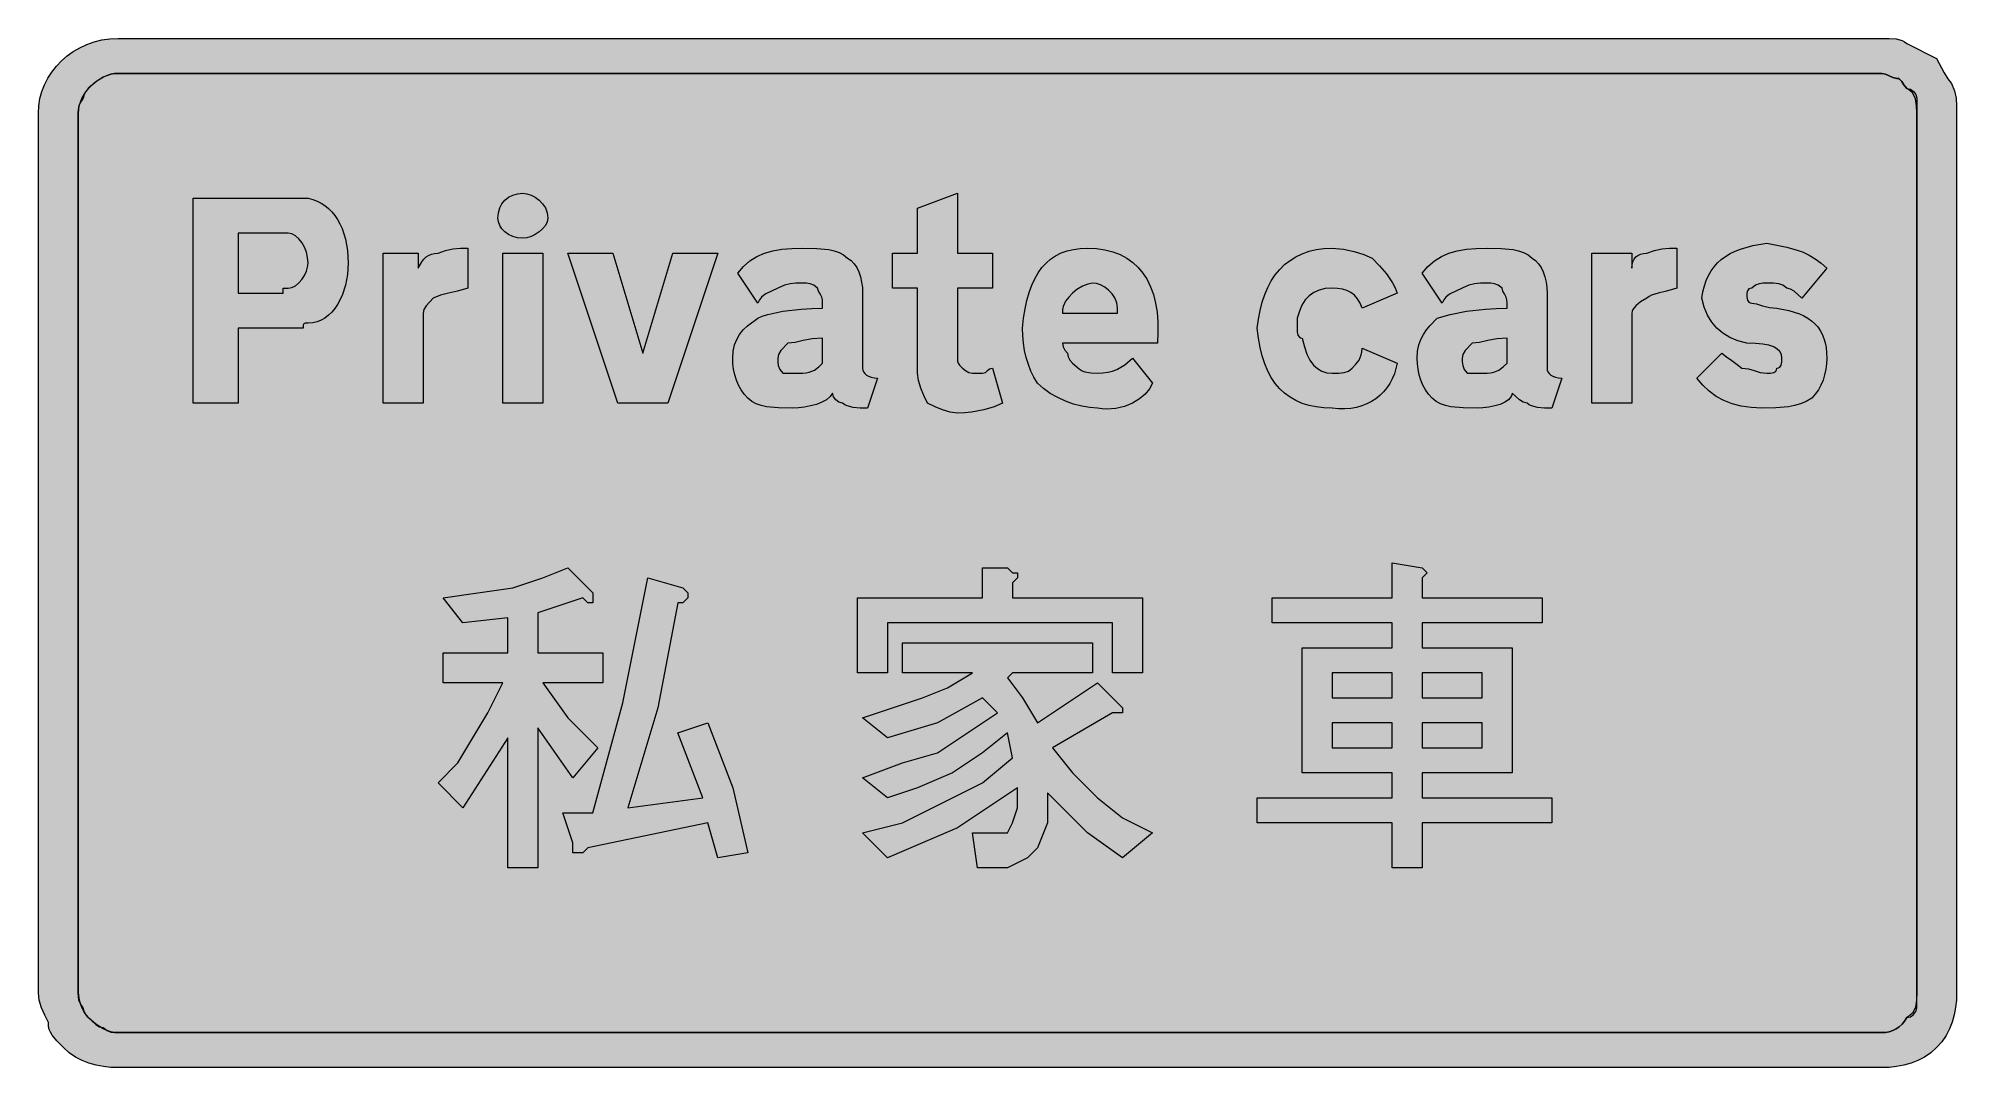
# Model space of a CAD drawing. Header units: metres. Extents: x 53 to 514, y 12 to 259.
import ezdxf

# ---------------------------------------------------------------- set-up
doc = ezdxf.new("R2010")
doc.units = ezdxf.units.M
doc.layers.add('FILL_BLACK_000000', color=7, linetype='Continuous', true_color=0x000000)
doc.layers.add('FILL_WHITE_FFFFFF', color=7, linetype='Continuous', true_color=0xffffff)

msp = doc.modelspace()

# ---------------------------------------------------------------- hatches: boundary and pattern name
at = {"layer": 'FILL_BLACK_000000', "true_color": 0x000000}
h = msp.add_hatch(color=7, dxfattribs=at)
h.dxf.hatch_style = 1
h.paths.add_polyline_path([(498.07, 258.94), (499.74, 258.81), (501.18, 258.45), (501.79, 258.16), (502.29, 257.76), (509.49, 254.16), (511.29, 250.71), (512.19, 249.27), (513.09, 248.16), (513.78, 246.36), (514.14, 244.56), (514.27, 242.76), (514.29, 240.96), (514.29, 29.76), (514.23, 27.96), (514.05, 26.18), (513.72, 24.42), (513.24, 22.71), (512.59, 21.05), (511.76, 19.47), (510.73, 17.96), (509.49, 16.56), (508.09, 15.32), (506.58, 14.29), (505, 13.46), (503.34, 12.81), (501.63, 12.33), (499.87, 12), (498.09, 11.82), (496.29, 11.76), (72.69, 11.76), (70.89, 11.82), (69.11, 12), (67.35, 12.33), (65.64, 12.81), (63.98, 13.46), (62.4, 14.29), (60.89, 15.32), (59.49, 16.56), (57.91, 18.17), (56.79, 19.56), (56.4, 20.24), (56.12, 20.95), (55.95, 21.71), (55.89, 22.56), (55.01, 24.36), (54.24, 26.16), (53.7, 27.96), (53.49, 29.76), (53.49, 240.96), (53.59, 242.74), (53.87, 244.49), (54.34, 246.19), (54.97, 247.82), (55.77, 249.39), (56.72, 250.87), (57.81, 252.27), (59.04, 253.56), (60.4, 254.74), (61.87, 255.8), (63.45, 256.72), (65.13, 257.5), (66.91, 258.12), (68.76, 258.58), (70.69, 258.86), (72.69, 258.96), (496.29, 258.96), (498.07, 258.94)])
h.paths.add_polyline_path([(504.39, 244.41), (504.1, 245.17), (503.68, 245.85), (503.08, 246.46), (502.29, 246.96), (501.58, 247.84), (501.09, 248.61), (500.6, 249.15), (500.29, 249.31), (499.89, 249.36), (498.99, 249.55), (498.09, 249.96), (497.19, 250.37), (496.29, 250.56), (72.69, 250.56), (71.79, 250.5), (70.89, 250.33), (69.99, 250.05), (69.09, 249.66), (67.29, 248.53), (65.49, 246.96), (64.89, 246.21), (64.48, 245.44), (64.29, 244.56), (63.6, 243.66), (63.24, 242.76), (63.11, 241.86), (63.09, 240.96), (63.09, 29.76), (63.3, 27.98), (63.84, 26.31), (64.61, 24.87), (65.49, 23.76), (67.29, 22.11), (68.19, 21.57), (69.09, 21.36), (69.99, 20.67), (70.89, 20.31), (71.79, 20.18), (72.69, 20.16), (496.29, 20.16), (497.19, 20.22), (498.07, 20.38), (498.93, 20.67), (499.74, 21.06), (500.5, 21.57), (501.18, 22.18), (501.79, 22.92), (502.29, 23.76), (503.17, 23.97), (503.94, 24.51), (504.48, 25.28), (504.69, 26.16), (504.69, 29.76), (504.69, 240.96), (504.65, 242.74), (504.39, 244.41)], flags=16)
h = msp.add_hatch(color=7, dxfattribs=at)
h.dxf.hatch_style = 1
h.paths.add_polyline_path([(175.73, 214.86), (175.29, 214), (174.62, 213.19), (173.79, 212.46), (172.84, 211.85), (171.84, 211.37), (170.84, 211.07), (169.89, 210.96), (168.6, 211.07), (167.43, 211.37), (166.41, 211.85), (165.54, 212.46), (164.84, 213.19), (164.32, 214), (164, 214.86), (163.89, 215.76), (164, 217.05), (164.32, 218.22), (164.84, 219.24), (165.54, 220.11), (166.41, 220.81), (167.43, 221.33), (168.6, 221.65), (169.89, 221.76), (170.84, 221.65), (171.84, 221.33), (172.84, 220.81), (173.79, 220.11), (174.62, 219.24), (175.29, 218.22), (175.73, 217.05), (175.89, 215.76), (175.73, 214.86)])
h = msp.add_hatch(color=7, dxfattribs=at)
h.dxf.hatch_style = 1
h.paths.add_polyline_path([(282.69, 207.36), (282.69, 198.96), (274.29, 198.96), (274.29, 182.16), (274.31, 181.45), (274.44, 180.96), (274.8, 180.47), (275.49, 179.76), (276.24, 179.16), (277.01, 178.75), (277.89, 178.56), (280.29, 178.56), (280.69, 178.61), (281, 178.75), (281.49, 179.16), (281.98, 179.57), (282.29, 179.71), (282.69, 179.76), (285.09, 171.36), (283.07, 170.48), (280.59, 169.71), (277.67, 169.17), (276.03, 169.01), (274.29, 168.96), (272.49, 169.17), (270.69, 169.71), (268.89, 170.48), (267.09, 171.36), (266.21, 173.16), (265.44, 174.96), (264.9, 176.76), (264.69, 178.56), (264.69, 198.96), (258.69, 198.96), (258.69, 207.36), (264.69, 207.36), (264.69, 218.16), (274.29, 221.76), (274.29, 207.36), (282.69, 207.36)])
h = msp.add_hatch(color=7, dxfattribs=at)
h.dxf.hatch_style = 1
h.paths.add_polyline_path([(90.69, 171.36), (90.69, 220.56), (115.89, 220.56), (118.29, 220.56), (119.39, 220.28), (120.43, 219.89), (121.4, 219.39), (122.32, 218.8), (123.18, 218.1), (123.96, 217.31), (124.69, 216.43), (125.34, 215.46), (125.92, 214.41), (126.43, 213.27), (127.23, 210.77), (127.72, 207.99), (127.89, 204.96), (127.72, 202.27), (127.23, 199.67), (126.43, 197.24), (125.34, 195.06), (124.69, 194.09), (123.96, 193.22), (123.18, 192.45), (122.32, 191.8), (121.4, 191.27), (120.43, 190.88), (119.39, 190.64), (118.29, 190.56), (117.6, 190.54), (117.24, 190.41), (117.11, 190.05), (117.09, 189.36), (115.89, 189.36), (101.49, 189.36), (101.49, 171.36), (90.69, 171.36)])
h.paths.add_polyline_path([(112.29, 198.96), (113.49, 198.96), (114.39, 199.12), (115.25, 199.56), (116.06, 200.23), (116.79, 201.06), (117.4, 202.01), (117.88, 203.01), (118.18, 204.01), (118.29, 204.96), (118.18, 206.3), (117.88, 207.6), (117.4, 208.82), (116.79, 209.91), (116.06, 210.83), (115.25, 211.54), (114.39, 212), (113.49, 212.16), (112.29, 212.16), (101.49, 212.16), (101.49, 197.76), (112.29, 197.76), (112.29, 198.96)], flags=16)
h = msp.add_hatch(color=7, dxfattribs=at)
h.dxf.hatch_style = 1
h.paths.add_polyline_path([(136.29, 207.36), (144.69, 207.36), (144.69, 203.76), (145.61, 205.33), (146.1, 205.95), (146.64, 206.46), (147.23, 206.85), (147.9, 207.13), (148.64, 207.3), (149.49, 207.36), (151.29, 208.05), (153.09, 208.41), (154.89, 208.54), (156.69, 208.56), (156.69, 198.96), (154.2, 198.25), (152.04, 197.76), (150.11, 197.27), (148.29, 196.56), (146.64, 194.76), (146.1, 193.86), (145.89, 192.96), (145.89, 171.36), (136.29, 171.36), (136.29, 207.36)])
h = msp.add_hatch(color=7, dxfattribs=at)
h.dxf.hatch_style = 1
h.paths.add_polyline_path([(165.09, 171.36), (165.09, 207.36), (174.69, 207.36), (174.69, 171.36), (165.09, 171.36)])
h = msp.add_hatch(color=7, dxfattribs=at)
h.dxf.hatch_style = 1
h.paths.add_polyline_path([(180.69, 207.36), (191.49, 207.36), (198.69, 183.36), (205.89, 207.36), (216.69, 207.36), (204.69, 171.36), (198.69, 171.36), (192.69, 171.36), (180.69, 207.36)])
h = msp.add_hatch(color=7, dxfattribs=at)
h.dxf.hatch_style = 1
h.paths.add_polyline_path([(250.91, 170.18), (249.24, 170.31), (247.8, 170.67), (247.19, 170.96), (246.69, 171.36), (245.81, 171.57), (245.04, 172.11), (244.5, 172.88), (244.29, 173.76), (243.68, 172.92), (242.79, 172.18), (241.67, 171.57), (240.39, 171.06), (238.99, 170.67), (237.54, 170.38), (236.09, 170.22), (234.69, 170.16), (231.31, 170.2), (228.39, 170.46), (227.1, 170.75), (225.91, 171.17), (224.85, 171.77), (223.89, 172.56), (223.05, 173.51), (222.31, 174.57), (221.7, 175.7), (221.19, 176.91), (220.8, 178.17), (220.51, 179.48), (220.35, 180.81), (220.29, 182.16), (220.4, 183.85), (220.72, 185.35), (221.24, 186.67), (221.94, 187.86), (222.81, 188.93), (223.83, 189.92), (226.29, 191.76), (227.35, 192.21), (228.73, 192.64), (232.29, 193.41), (236.75, 193.95), (239.25, 194.11), (241.89, 194.16), (241.89, 195.36), (241.84, 196.15), (241.7, 196.77), (241.29, 197.61), (240.88, 198.23), (240.69, 198.96), (239.79, 199.65), (238.89, 200.01), (237.99, 200.14), (237.09, 200.16), (235.48, 200.14), (234.09, 200.01), (232.7, 199.65), (231.09, 198.96), (228.24, 197.61), (227.7, 197.24), (227.21, 196.77), (226.74, 196.15), (226.29, 195.36), (221.49, 202.56), (222.9, 204.2), (224.43, 205.52), (226.11, 206.57), (227.94, 207.36), (229.94, 207.93), (232.12, 208.3), (234.5, 208.5), (237.09, 208.56), (240.47, 208.52), (243.39, 208.26), (244.68, 207.97), (245.87, 207.55), (246.93, 206.95), (247.89, 206.16), (248.73, 205.6), (249.47, 204.85), (250.08, 203.92), (250.59, 202.86), (250.98, 201.68), (251.26, 200.42), (251.43, 199.11), (251.49, 197.76), (251.49, 179.76), (251.55, 179.31), (251.71, 178.88), (252, 178.47), (252.39, 178.11), (252.9, 177.8), (253.52, 177.57), (254.25, 177.41), (255.09, 177.36), (252.69, 170.16), (250.91, 170.18)])
h.paths.add_polyline_path([(231.24, 180.36), (231.6, 179.46), (232.29, 178.56), (237.09, 178.56), (237.94, 178.61), (238.68, 178.77), (239.94, 179.31), (240.97, 180.08), (241.89, 180.96), (241.89, 186.96), (239.4, 186.77), (237.24, 186.36), (235.31, 185.95), (233.49, 185.76), (231.84, 183.96), (231.3, 183.06), (231.09, 182.16), (231.11, 181.26), (231.24, 180.36)], flags=16)
h = msp.add_hatch(color=7, dxfattribs=at)
h.dxf.hatch_style = 1
h.paths.add_polyline_path([(299.68, 184.88), (300.09, 184.11), (300.69, 183.36), (300.88, 182.48), (301.29, 181.71), (301.89, 180.96), (303.5, 179.57), (304.21, 179.15), (304.89, 178.86), (306.28, 178.6), (307.89, 178.56), (309.19, 178.62), (310.38, 178.78), (311.5, 179.07), (312.54, 179.46), (313.53, 179.97), (314.47, 180.58), (316.29, 182.16), (321.09, 176.16), (320.42, 174.82), (319.36, 173.53), (317.97, 172.36), (316.29, 171.36), (314.39, 170.58), (312.32, 170.08), (310.13, 169.93), (309.01, 169.99), (307.89, 170.16), (306.04, 170.27), (304.12, 170.59), (302.17, 171.11), (300.24, 171.81), (298.36, 172.68), (296.58, 173.7), (294.95, 174.87), (293.49, 176.16), (292.65, 177.56), (291.91, 179.07), (291.3, 180.65), (290.79, 182.31), (290.4, 184.02), (290.11, 185.78), (289.95, 187.56), (289.89, 189.36), (290.16, 191.75), (290.51, 193.97), (290.95, 196.03), (291.48, 197.93), (292.11, 199.66), (292.82, 201.24), (293.63, 202.65), (294.54, 203.91), (295.55, 205.01), (296.65, 205.97), (297.86, 206.77), (299.17, 207.42), (300.59, 207.92), (302.11, 208.28), (303.75, 208.49), (305.49, 208.56), (307.67, 208.46), (309.71, 208.17), (311.6, 207.69), (313.35, 207.02), (314.95, 206.17), (316.4, 205.14), (317.69, 203.94), (318.84, 202.56), (319.83, 201.01), (320.67, 199.3), (321.34, 197.43), (321.86, 195.4), (322.21, 193.21), (322.4, 190.87), (322.43, 188.39), (322.29, 185.76), (299.49, 185.76), (299.68, 184.88)])
h.paths.add_polyline_path([(312.69, 194.16), (312.53, 195.45), (312.09, 196.62), (311.42, 197.64), (310.59, 198.51), (309.64, 199.21), (308.64, 199.73), (307.64, 200.05), (306.69, 200.16), (305.6, 199.95), (304.29, 199.41), (302.98, 198.64), (301.89, 197.76), (301.01, 196.84), (300.24, 195.81), (299.7, 194.55), (299.54, 193.81), (299.49, 192.96), (312.69, 192.96), (312.69, 194.16)], flags=16)
h = msp.add_hatch(color=7, dxfattribs=at)
h.dxf.hatch_style = 1
h.paths.add_polyline_path([(366.97, 208.35), (369.54, 207.81), (371.88, 207.04), (373.89, 206.16), (375.67, 204.34), (377.34, 202.41), (378.78, 200.25), (379.39, 199.06), (379.89, 197.76), (371.49, 194.16), (370.98, 195.4), (370.36, 196.43), (369.63, 197.26), (368.79, 197.91), (367.83, 198.39), (366.77, 198.72), (365.58, 198.9), (364.29, 198.96), (362.6, 198.85), (361.12, 198.51), (359.84, 197.95), (358.74, 197.16), (357.81, 196.15), (357.03, 194.91), (356.4, 193.45), (355.89, 191.76), (355.89, 189.36), (355.91, 188.48), (356.04, 187.71), (356.4, 187.17), (356.69, 187.01), (357.09, 186.96), (357.6, 184.88), (358.22, 183.12), (358.95, 181.67), (359.79, 180.51), (360.75, 179.64), (361.81, 179.03), (363, 178.67), (364.29, 178.56), (365.88, 178.58), (367.14, 178.71), (368.17, 179.07), (369.09, 179.76), (369.97, 180.68), (370.74, 181.71), (371.28, 182.97), (371.44, 183.71), (371.49, 184.56), (379.89, 180.96), (379.61, 179.64), (379.22, 178.38), (378.72, 177.19), (378.13, 176.07), (377.43, 175.02), (376.64, 174.06), (375.76, 173.19), (374.79, 172.41), (373.74, 171.73), (372.6, 171.15), (371.39, 170.68), (370.1, 170.33), (368.75, 170.09), (367.32, 169.98), (365.84, 170), (364.29, 170.16), (362.32, 170.23), (360.47, 170.44), (358.72, 170.8), (357.09, 171.3), (355.57, 171.95), (354.16, 172.75), (352.87, 173.71), (351.69, 174.81), (350.62, 176.07), (349.66, 177.48), (348.82, 179.06), (348.09, 180.79), (347.47, 182.69), (346.96, 184.75), (346.57, 186.97), (346.29, 189.36), (346.57, 191.55), (346.96, 193.63), (347.47, 195.59), (348.09, 197.42), (348.82, 199.13), (349.66, 200.71), (350.62, 202.15), (351.69, 203.46), (352.87, 204.63), (354.16, 205.65), (355.57, 206.52), (357.09, 207.25), (358.72, 207.82), (360.47, 208.23), (362.32, 208.48), (364.29, 208.56), (366.97, 208.35)])
h = msp.add_hatch(color=7, dxfattribs=at)
h.dxf.hatch_style = 1
h.paths.add_polyline_path([(415.31, 170.18), (413.64, 170.31), (412.2, 170.67), (411.59, 170.96), (411.09, 171.36), (410.19, 171.57), (409.29, 172.11), (407.49, 173.76), (407.44, 173.32), (407.28, 172.92), (406.68, 172.18), (405.78, 171.57), (404.64, 171.06), (403.33, 170.67), (401.92, 170.38), (400.48, 170.22), (399.09, 170.16), (395.72, 170.2), (392.79, 170.46), (391.5, 170.75), (390.31, 171.17), (389.25, 171.77), (388.29, 172.56), (387.45, 173.51), (386.71, 174.57), (386.1, 175.7), (385.59, 176.91), (385.2, 178.17), (384.91, 179.48), (384.75, 180.81), (384.69, 182.16), (384.8, 183.85), (385.1, 185.35), (385.58, 186.67), (386.19, 187.86), (386.92, 188.93), (387.73, 189.92), (389.49, 191.76), (392.62, 192.64), (396.54, 193.41), (401.13, 193.95), (403.65, 194.11), (406.29, 194.16), (406.29, 195.36), (406.24, 196.15), (406.1, 196.77), (405.69, 197.61), (405.28, 198.23), (405.09, 198.96), (404.19, 199.65), (403.29, 200.01), (402.39, 200.14), (401.49, 200.16), (399.88, 200.14), (398.49, 200.01), (397.1, 199.65), (395.49, 198.96), (392.64, 197.61), (392.1, 197.24), (391.61, 196.77), (391.14, 196.15), (390.69, 195.36), (385.89, 202.56), (387.3, 204.2), (388.83, 205.52), (390.51, 206.57), (392.34, 207.36), (394.34, 207.93), (396.52, 208.3), (398.9, 208.5), (401.49, 208.56), (404.86, 208.52), (407.79, 208.26), (409.08, 207.97), (410.26, 207.55), (411.33, 206.95), (412.29, 206.16), (413.13, 205.6), (413.86, 204.85), (414.48, 203.92), (414.99, 202.86), (415.38, 201.68), (415.66, 200.42), (415.83, 199.11), (415.89, 197.76), (415.89, 179.76), (415.95, 179.31), (416.11, 178.88), (416.4, 178.47), (416.79, 178.11), (417.3, 177.8), (417.92, 177.57), (418.65, 177.41), (419.49, 177.36), (417.09, 170.16), (415.31, 170.18)])
h.paths.add_polyline_path([(395.64, 180.36), (396, 179.46), (396.69, 178.56), (401.49, 178.56), (402.34, 178.61), (403.08, 178.77), (404.34, 179.31), (405.37, 180.08), (406.29, 180.96), (406.29, 186.96), (403.8, 186.77), (401.64, 186.36), (399.71, 185.95), (397.89, 185.76), (396.24, 183.96), (395.7, 183.06), (395.49, 182.16), (395.51, 181.26), (395.64, 180.36)], flags=16)
h = msp.add_hatch(color=7, dxfattribs=at)
h.dxf.hatch_style = 1
h.paths.add_polyline_path([(426.69, 207.36), (436.29, 207.36), (436.29, 203.76), (436.35, 204.6), (436.51, 205.33), (436.8, 205.95), (437.19, 206.46), (437.7, 206.85), (438.31, 207.13), (439.05, 207.3), (439.89, 207.36), (441.69, 208.05), (443.49, 208.41), (445.29, 208.54), (447.09, 208.56), (447.09, 198.96), (444.61, 198.25), (442.59, 197.76), (441.02, 197.27), (440.4, 196.96), (439.89, 196.56), (438.31, 195.66), (437.19, 194.76), (436.51, 193.86), (436.35, 193.41), (436.29, 192.96), (436.29, 171.36), (426.69, 171.36), (426.69, 207.36)])
h = msp.add_hatch(color=7, dxfattribs=at)
h.dxf.hatch_style = 1
h.paths.add_polyline_path([(483.03, 180.81), (482.87, 179.48), (482.58, 178.17), (482.19, 176.91), (481.68, 175.7), (481.07, 174.57), (480.33, 173.51), (479.49, 172.56), (478.14, 171.77), (476.77, 171.17), (475.38, 170.75), (473.94, 170.46), (470.88, 170.2), (467.49, 170.16), (464.9, 170.27), (462.52, 170.61), (460.34, 171.17), (458.34, 171.96), (456.51, 172.97), (454.83, 174.21), (453.3, 175.67), (451.89, 177.36), (457.89, 183.36), (458.98, 182.46), (460.29, 181.56), (461.6, 180.66), (462.69, 179.76), (464.3, 179.57), (465.69, 179.16), (467.08, 178.75), (468.69, 178.56), (469.57, 178.58), (470.34, 178.71), (470.88, 179.07), (471.04, 179.36), (471.09, 179.76), (471.49, 179.81), (471.78, 179.97), (472.14, 180.51), (472.27, 181.28), (472.29, 182.16), (472.18, 183), (471.82, 183.73), (471.21, 184.35), (470.34, 184.86), (469.18, 185.25), (467.73, 185.53), (465.97, 185.7), (463.89, 185.76), (461.75, 186.32), (459.84, 187.11), (458.15, 188.12), (456.69, 189.36), (455.45, 190.82), (454.44, 192.51), (453.65, 194.42), (453.09, 196.56), (453.36, 198.08), (453.71, 199.49), (454.15, 200.79), (454.68, 202), (455.31, 203.1), (456.02, 204.11), (456.83, 205.03), (457.74, 205.86), (458.75, 206.61), (459.85, 207.27), (461.06, 207.86), (462.37, 208.37), (465.31, 209.19), (468.69, 209.76), (473.47, 208.82), (475.46, 208.28), (477.24, 207.66), (478.85, 206.92), (480.33, 206.05), (481.73, 205), (483.09, 203.76), (477.09, 196.56), (475.29, 198.21), (474.39, 198.75), (473.49, 198.96), (472.57, 199.65), (471.54, 200.01), (470.28, 200.14), (468.69, 200.16), (467.79, 200.14), (466.89, 200.01), (465.99, 199.65), (465.09, 198.96), (464.69, 198.91), (464.4, 198.77), (464.04, 198.36), (463.89, 197.76), (463.91, 196.88), (464.04, 196.11), (464.4, 195.57), (464.69, 195.41), (465.09, 195.36), (466.2, 195.17), (467.64, 194.76), (469.31, 194.35), (471.09, 194.16), (474.02, 193.6), (476.51, 192.79), (477.6, 192.3), (478.58, 191.73), (479.46, 191.11), (480.24, 190.41), (480.92, 189.64), (481.51, 188.8), (482, 187.89), (482.4, 186.9), (482.7, 185.84), (482.92, 184.69), (483.09, 182.16), (483.03, 180.81)])
h = msp.add_hatch(color=7, dxfattribs=at)
h.dxf.hatch_style = 1
h.paths.add_polyline_path([(159.09, 125.76), (167.49, 126.96), (174.69, 129.36), (180.69, 131.76), (186.69, 125.76), (186.69, 124.56), (186.69, 123.36), (185.49, 123.36), (184.29, 124.56), (173.49, 120.96), (173.49, 111.36), (189.09, 111.36), (189.09, 104.16), (174.69, 104.16), (180.69, 95.76), (187.89, 88.56), (181.89, 81.36), (173.49, 93.36), (173.49, 59.76), (166.29, 59.76), (166.29, 90.96), (155.49, 74.16), (149.49, 80.16), (154.29, 84.96), (157.89, 90.96), (161.49, 96.96), (165.09, 104.16), (150.69, 104.16), (150.69, 111.36), (166.29, 111.36), (166.29, 119.76), (155.49, 118.56), (150.69, 124.56), (159.09, 125.76)])
h = msp.add_hatch(color=7, dxfattribs=at)
h.dxf.hatch_style = 1
h.paths.add_polyline_path([(209.49, 125.76), (209.49, 124.56), (208.29, 123.36), (207.09, 123.36), (202.29, 98.16), (195.09, 74.16), (213.09, 76.56), (207.09, 92.16), (214.29, 94.56), (220.29, 78.96), (223.89, 63.36), (216.69, 62.16), (214.29, 70.56), (185.49, 64.56), (184.29, 63.36), (183.09, 63.36), (181.89, 63.36), (181.89, 65.76), (179.49, 72.96), (186.69, 72.96), (193.89, 99.36), (199.89, 129.36), (208.29, 126.96), (209.49, 125.76)])
h = msp.add_hatch(color=7, dxfattribs=at)
h.dxf.hatch_style = 1
h.paths.add_polyline_path([(286.29, 131.76), (287.49, 130.56), (288.69, 130.56), (288.69, 129.36), (287.49, 128.16), (287.49, 124.56), (318.69, 124.56), (318.69, 106.56), (311.49, 106.56), (311.49, 118.56), (257.49, 118.56), (257.49, 106.56), (250.29, 106.56), (250.29, 124.56), (280.29, 124.56), (280.29, 131.76), (286.29, 131.76)])
h = msp.add_hatch(color=7, dxfattribs=at)
h.dxf.hatch_style = 1
h.paths.add_polyline_path([(385.89, 129.36), (385.89, 128.16), (385.89, 124.56), (414.69, 124.56), (414.69, 118.56), (385.89, 118.56), (385.89, 112.56), (407.49, 112.56), (407.49, 82.56), (385.89, 82.56), (385.89, 76.56), (417.09, 76.56), (417.09, 70.56), (385.89, 70.56), (385.89, 59.76), (378.69, 59.76), (378.69, 70.56), (346.29, 70.56), (346.29, 76.56), (378.69, 76.56), (378.69, 82.56), (357.09, 82.56), (357.09, 112.56), (378.69, 112.56), (378.69, 118.56), (349.89, 118.56), (349.89, 124.56), (378.69, 124.56), (378.69, 132.96), (385.89, 131.76), (387.09, 130.56), (385.89, 129.36)])
h.paths.add_polyline_path([(378.69, 100.56), (378.69, 106.56), (364.29, 106.56), (364.29, 100.56), (378.69, 100.56)], flags=16)
h.paths.add_polyline_path([(364.29, 88.56), (378.69, 88.56), (378.69, 94.56), (364.29, 94.56), (364.29, 88.56)], flags=16)
h.paths.add_polyline_path([(385.89, 106.56), (385.89, 100.56), (400.29, 100.56), (400.29, 106.56), (385.89, 106.56)], flags=16)
h.paths.add_polyline_path([(400.29, 94.56), (385.89, 94.56), (385.89, 88.56), (400.29, 88.56), (400.29, 94.56)], flags=16)
h = msp.add_hatch(color=7, dxfattribs=at)
h.dxf.hatch_style = 1
h.paths.add_polyline_path([(306.69, 113.76), (306.69, 106.56), (287.49, 106.56), (286.29, 105.36), (289.89, 100.56), (293.49, 94.56), (307.89, 104.16), (312.69, 99.36), (313.89, 98.16), (313.89, 96.96), (312.69, 96.96), (311.49, 96.96), (297.09, 88.56), (301.89, 82.56), (307.89, 76.56), (313.89, 71.76), (321.09, 68.16), (313.89, 62.16), (305.49, 68.16), (295.89, 77.76), (295.89, 70.56), (293.49, 64.56), (291.09, 62.16), (286.29, 59.76), (279.09, 59.76), (277.89, 68.16), (283.89, 68.16), (286.29, 68.16), (287.49, 70.56), (288.69, 74.16), (288.69, 78.96), (281.49, 74.16), (274.29, 69.36), (265.89, 65.76), (257.49, 62.16), (251.49, 68.16), (261.09, 70.56), (270.69, 75.36), (280.29, 80.16), (287.49, 86.16), (286.29, 92.16), (280.29, 87.36), (273.09, 82.56), (264.69, 78.96), (257.49, 76.56), (251.49, 81.36), (261.09, 84.96), (269.49, 87.36), (276.69, 92.16), (283.89, 96.96), (280.29, 100.56), (269.49, 94.56), (257.49, 90.96), (251.49, 95.76), (258.69, 98.16), (265.89, 100.56), (271.89, 102.96), (277.89, 106.56), (261.09, 106.56), (261.09, 113.76), (306.69, 113.76)])
at = {"layer": 'FILL_WHITE_FFFFFF', "true_color": 0xffffff}
h = msp.add_hatch(color=7, dxfattribs=at)
h.dxf.hatch_style = 1
h.paths.add_polyline_path([(496.29, 250.56), (497.19, 250.37), (498.09, 249.96), (498.99, 249.55), (499.89, 249.36), (500.29, 249.31), (500.6, 249.15), (501.09, 248.61), (501.58, 247.84), (502.29, 246.96), (503.17, 246.75), (503.94, 246.21), (504.48, 245.44), (504.69, 244.56), (504.69, 240.96), (504.69, 29.76), (504.65, 27.98), (504.39, 26.31), (504.1, 25.55), (503.68, 24.87), (503.08, 24.26), (502.29, 23.76), (501.79, 22.92), (501.18, 22.18), (500.5, 21.57), (499.74, 21.06), (498.93, 20.67), (498.07, 20.38), (497.19, 20.22), (496.29, 20.16), (72.69, 20.16), (71.79, 20.22), (70.89, 20.38), (69.99, 20.67), (69.09, 21.06), (67.29, 22.18), (65.49, 23.76), (64.89, 24.51), (64.48, 25.28), (64.29, 26.16), (63.6, 27.06), (63.24, 27.96), (63.11, 28.86), (63.09, 29.76), (63.09, 240.96), (63.15, 241.86), (63.31, 242.75), (63.91, 244.48), (64.86, 246.11), (66.09, 247.56), (67.54, 248.79), (69.16, 249.73), (70.9, 250.34), (71.79, 250.5), (72.69, 250.56), (496.29, 250.56)])

# ---------------------------------------------------------------- linework, layer by layer
at = {"layer": 'FILL_BLACK_000000', "lineweight": 0, "true_color": 0x000000}
for points in [[(498.07, 258.94), (499.74, 258.81), (501.18, 258.45), (501.79, 258.16), (502.29, 257.76), (509.49, 254.16), (511.29, 250.71), (512.19, 249.27), (513.09, 248.16), (513.78, 246.36), (514.14, 244.56), (514.27, 242.76), (514.29, 240.96), (514.29, 29.76), (514.23, 27.96), (514.05, 26.18), (513.72, 24.42), (513.24, 22.71), (512.59, 21.05), (511.76, 19.47), (510.73, 17.96), (509.49, 16.56), (508.09, 15.32), (506.58, 14.29), (505, 13.46), (503.34, 12.81), (501.63, 12.33), (499.87, 12), (498.09, 11.82), (496.29, 11.76), (72.69, 11.76), (70.89, 11.82), (69.11, 12), (67.35, 12.33), (65.64, 12.81), (63.98, 13.46), (62.4, 14.29), (60.89, 15.32), (59.49, 16.56), (57.91, 18.17), (56.79, 19.56), (56.4, 20.24), (56.12, 20.95), (55.95, 21.71), (55.89, 22.56), (55.01, 24.36), (54.24, 26.16), (53.7, 27.96), (53.49, 29.76), (53.49, 240.96), (53.59, 242.74), (53.87, 244.49), (54.34, 246.19), (54.97, 247.82), (55.77, 249.39), (56.72, 250.87), (57.81, 252.27), (59.04, 253.56), (60.4, 254.74), (61.87, 255.8), (63.45, 256.72), (65.13, 257.5), (66.91, 258.12), (68.76, 258.58), (70.69, 258.86), (72.69, 258.96), (496.29, 258.96)], [(504.39, 244.41), (504.1, 245.17), (503.68, 245.85), (503.08, 246.46), (502.29, 246.96), (501.58, 247.84), (501.09, 248.61), (500.6, 249.15), (500.29, 249.31), (499.89, 249.36), (498.99, 249.55), (498.09, 249.96), (497.19, 250.37), (496.29, 250.56), (72.69, 250.56), (71.79, 250.5), (70.89, 250.33), (69.99, 250.05), (69.09, 249.66), (67.29, 248.53), (65.49, 246.96), (64.89, 246.21), (64.48, 245.44), (64.29, 244.56), (63.6, 243.66), (63.24, 242.76), (63.11, 241.86), (63.09, 240.96), (63.09, 29.76), (63.3, 27.98), (63.84, 26.31), (64.61, 24.87), (65.49, 23.76), (67.29, 22.11), (68.19, 21.57), (69.09, 21.36), (69.99, 20.67), (70.89, 20.31), (71.79, 20.18), (72.69, 20.16), (496.29, 20.16), (497.19, 20.22), (498.07, 20.38), (498.93, 20.67), (499.74, 21.06), (500.5, 21.57), (501.18, 22.18), (501.79, 22.92), (502.29, 23.76), (503.17, 23.97), (503.94, 24.51), (504.48, 25.28), (504.69, 26.16), (504.69, 29.76), (504.69, 240.96), (504.65, 242.74)], [(175.73, 214.86), (175.29, 214), (174.62, 213.19), (173.79, 212.46), (172.84, 211.85), (171.84, 211.37), (170.84, 211.07), (169.89, 210.96), (168.6, 211.07), (167.43, 211.37), (166.41, 211.85), (165.54, 212.46), (164.84, 213.19), (164.32, 214), (164, 214.86), (163.89, 215.76), (164, 217.05), (164.32, 218.22), (164.84, 219.24), (165.54, 220.11), (166.41, 220.81), (167.43, 221.33), (168.6, 221.65), (169.89, 221.76), (170.84, 221.65), (171.84, 221.33), (172.84, 220.81), (173.79, 220.11), (174.62, 219.24), (175.29, 218.22), (175.73, 217.05), (175.89, 215.76)], [(282.69, 207.36), (282.69, 198.96), (274.29, 198.96), (274.29, 182.16), (274.31, 181.45), (274.44, 180.96), (274.8, 180.47), (275.49, 179.76), (276.24, 179.16), (277.01, 178.75), (277.89, 178.56), (280.29, 178.56), (280.69, 178.61), (281, 178.75), (281.49, 179.16), (281.98, 179.57), (282.29, 179.71), (282.69, 179.76), (285.09, 171.36), (283.07, 170.48), (280.59, 169.71), (277.67, 169.17), (276.03, 169.01), (274.29, 168.96), (272.49, 169.17), (270.69, 169.71), (268.89, 170.48), (267.09, 171.36), (266.21, 173.16), (265.44, 174.96), (264.9, 176.76), (264.69, 178.56), (264.69, 198.96), (258.69, 198.96), (258.69, 207.36), (264.69, 207.36), (264.69, 218.16), (274.29, 221.76), (274.29, 207.36)], [(90.69, 171.36), (90.69, 220.56), (115.89, 220.56), (118.29, 220.56), (119.39, 220.28), (120.43, 219.89), (121.4, 219.39), (122.32, 218.8), (123.18, 218.1), (123.96, 217.31), (124.69, 216.43), (125.34, 215.46), (125.92, 214.41), (126.43, 213.27), (127.23, 210.77), (127.72, 207.99), (127.89, 204.96), (127.72, 202.27), (127.23, 199.67), (126.43, 197.24), (125.34, 195.06), (124.69, 194.09), (123.96, 193.22), (123.18, 192.45), (122.32, 191.8), (121.4, 191.27), (120.43, 190.88), (119.39, 190.64), (118.29, 190.56), (117.6, 190.54), (117.24, 190.41), (117.11, 190.05), (117.09, 189.36), (115.89, 189.36), (101.49, 189.36), (101.49, 171.36)], [(112.29, 198.96), (113.49, 198.96), (114.39, 199.12), (115.25, 199.56), (116.06, 200.23), (116.79, 201.06), (117.4, 202.01), (117.88, 203.01), (118.18, 204.01), (118.29, 204.96), (118.18, 206.3), (117.88, 207.6), (117.4, 208.82), (116.79, 209.91), (116.06, 210.83), (115.25, 211.54), (114.39, 212), (113.49, 212.16), (112.29, 212.16), (101.49, 212.16), (101.49, 197.76), (112.29, 197.76)], [(136.29, 207.36), (144.69, 207.36), (144.69, 203.76), (145.61, 205.33), (146.1, 205.95), (146.64, 206.46), (147.23, 206.85), (147.9, 207.13), (148.64, 207.3), (149.49, 207.36), (151.29, 208.05), (153.09, 208.41), (154.89, 208.54), (156.69, 208.56), (156.69, 198.96), (154.2, 198.25), (152.04, 197.76), (150.11, 197.27), (148.29, 196.56), (146.64, 194.76), (146.1, 193.86), (145.89, 192.96), (145.89, 171.36), (136.29, 171.36)], [(165.09, 171.36), (165.09, 207.36), (174.69, 207.36), (174.69, 171.36)], [(180.69, 207.36), (191.49, 207.36), (198.69, 183.36), (205.89, 207.36), (216.69, 207.36), (204.69, 171.36), (198.69, 171.36), (192.69, 171.36)], [(250.91, 170.18), (249.24, 170.31), (247.8, 170.67), (247.19, 170.96), (246.69, 171.36), (245.81, 171.57), (245.04, 172.11), (244.5, 172.88), (244.29, 173.76), (243.68, 172.92), (242.79, 172.18), (241.67, 171.57), (240.39, 171.06), (238.99, 170.67), (237.54, 170.38), (236.09, 170.22), (234.69, 170.16), (231.31, 170.2), (228.39, 170.46), (227.1, 170.75), (225.91, 171.17), (224.85, 171.77), (223.89, 172.56), (223.05, 173.51), (222.31, 174.57), (221.7, 175.7), (221.19, 176.91), (220.8, 178.17), (220.51, 179.48), (220.35, 180.81), (220.29, 182.16), (220.4, 183.85), (220.72, 185.35), (221.24, 186.67), (221.94, 187.86), (222.81, 188.93), (223.83, 189.92), (226.29, 191.76), (227.35, 192.21), (228.73, 192.64), (232.29, 193.41), (236.75, 193.95), (239.25, 194.11), (241.89, 194.16), (241.89, 195.36), (241.84, 196.15), (241.7, 196.77), (241.29, 197.61), (240.88, 198.23), (240.69, 198.96), (239.79, 199.65), (238.89, 200.01), (237.99, 200.14), (237.09, 200.16), (235.48, 200.14), (234.09, 200.01), (232.7, 199.65), (231.09, 198.96), (228.24, 197.61), (227.7, 197.24), (227.21, 196.77), (226.74, 196.15), (226.29, 195.36), (221.49, 202.56), (222.9, 204.2), (224.43, 205.52), (226.11, 206.57), (227.94, 207.36), (229.94, 207.93), (232.12, 208.3), (234.5, 208.5), (237.09, 208.56), (240.47, 208.52), (243.39, 208.26), (244.68, 207.97), (245.87, 207.55), (246.93, 206.95), (247.89, 206.16), (248.73, 205.6), (249.47, 204.85), (250.08, 203.92), (250.59, 202.86), (250.98, 201.68), (251.26, 200.42), (251.43, 199.11), (251.49, 197.76), (251.49, 179.76), (251.55, 179.31), (251.71, 178.88), (252, 178.47), (252.39, 178.11), (252.9, 177.8), (253.52, 177.57), (254.25, 177.41), (255.09, 177.36), (252.69, 170.16)], [(299.68, 184.88), (300.09, 184.11), (300.69, 183.36), (300.88, 182.48), (301.29, 181.71), (301.89, 180.96), (303.5, 179.57), (304.21, 179.15), (304.89, 178.86), (306.28, 178.6), (307.89, 178.56), (309.19, 178.62), (310.38, 178.78), (311.5, 179.07), (312.54, 179.46), (313.53, 179.97), (314.47, 180.58), (316.29, 182.16), (321.09, 176.16), (320.42, 174.82), (319.36, 173.53), (317.97, 172.36), (316.29, 171.36), (314.39, 170.58), (312.32, 170.08), (310.13, 169.93), (309.01, 169.99), (307.89, 170.16), (306.04, 170.27), (304.12, 170.59), (302.17, 171.11), (300.24, 171.81), (298.36, 172.68), (296.58, 173.7), (294.95, 174.87), (293.49, 176.16), (292.65, 177.56), (291.91, 179.07), (291.3, 180.65), (290.79, 182.31), (290.4, 184.02), (290.11, 185.78), (289.95, 187.56), (289.89, 189.36), (290.16, 191.75), (290.51, 193.97), (290.95, 196.03), (291.48, 197.93), (292.11, 199.66), (292.82, 201.24), (293.63, 202.65), (294.54, 203.91), (295.55, 205.01), (296.65, 205.97), (297.86, 206.77), (299.17, 207.42), (300.59, 207.92), (302.11, 208.28), (303.75, 208.49), (305.49, 208.56), (307.67, 208.46), (309.71, 208.17), (311.6, 207.69), (313.35, 207.02), (314.95, 206.17), (316.4, 205.14), (317.69, 203.94), (318.84, 202.56), (319.83, 201.01), (320.67, 199.3), (321.34, 197.43), (321.86, 195.4), (322.21, 193.21), (322.4, 190.87), (322.43, 188.39), (322.29, 185.76), (299.49, 185.76)], [(366.97, 208.35), (369.54, 207.81), (371.88, 207.04), (373.89, 206.16), (375.67, 204.34), (377.34, 202.41), (378.78, 200.25), (379.39, 199.06), (379.89, 197.76), (371.49, 194.16), (370.98, 195.4), (370.36, 196.43), (369.63, 197.26), (368.79, 197.91), (367.83, 198.39), (366.77, 198.72), (365.58, 198.9), (364.29, 198.96), (362.6, 198.85), (361.12, 198.51), (359.84, 197.95), (358.74, 197.16), (357.81, 196.15), (357.03, 194.91), (356.4, 193.45), (355.89, 191.76), (355.89, 189.36), (355.91, 188.48), (356.04, 187.71), (356.4, 187.17), (356.69, 187.01), (357.09, 186.96), (357.6, 184.88), (358.22, 183.12), (358.95, 181.67), (359.79, 180.51), (360.75, 179.64), (361.81, 179.03), (363, 178.67), (364.29, 178.56), (365.88, 178.58), (367.14, 178.71), (368.17, 179.07), (369.09, 179.76), (369.97, 180.68), (370.74, 181.71), (371.28, 182.97), (371.44, 183.71), (371.49, 184.56), (379.89, 180.96), (379.61, 179.64), (379.22, 178.38), (378.72, 177.19), (378.13, 176.07), (377.43, 175.02), (376.64, 174.06), (375.76, 173.19), (374.79, 172.41), (373.74, 171.73), (372.6, 171.15), (371.39, 170.68), (370.1, 170.33), (368.75, 170.09), (367.32, 169.98), (365.84, 170), (364.29, 170.16), (362.32, 170.23), (360.47, 170.44), (358.72, 170.8), (357.09, 171.3), (355.57, 171.95), (354.16, 172.75), (352.87, 173.71), (351.69, 174.81), (350.62, 176.07), (349.66, 177.48), (348.82, 179.06), (348.09, 180.79), (347.47, 182.69), (346.96, 184.75), (346.57, 186.97), (346.29, 189.36), (346.57, 191.55), (346.96, 193.63), (347.47, 195.59), (348.09, 197.42), (348.82, 199.13), (349.66, 200.71), (350.62, 202.15), (351.69, 203.46), (352.87, 204.63), (354.16, 205.65), (355.57, 206.52), (357.09, 207.25), (358.72, 207.82), (360.47, 208.23), (362.32, 208.48), (364.29, 208.56)], [(415.31, 170.18), (413.64, 170.31), (412.2, 170.67), (411.59, 170.96), (411.09, 171.36), (410.19, 171.57), (409.29, 172.11), (407.49, 173.76), (407.44, 173.32), (407.28, 172.92), (406.68, 172.18), (405.78, 171.57), (404.64, 171.06), (403.33, 170.67), (401.92, 170.38), (400.48, 170.22), (399.09, 170.16), (395.72, 170.2), (392.79, 170.46), (391.5, 170.75), (390.31, 171.17), (389.25, 171.77), (388.29, 172.56), (387.45, 173.51), (386.71, 174.57), (386.1, 175.7), (385.59, 176.91), (385.2, 178.17), (384.91, 179.48), (384.75, 180.81), (384.69, 182.16), (384.8, 183.85), (385.1, 185.35), (385.58, 186.67), (386.19, 187.86), (386.92, 188.93), (387.73, 189.92), (389.49, 191.76), (392.62, 192.64), (396.54, 193.41), (401.13, 193.95), (403.65, 194.11), (406.29, 194.16), (406.29, 195.36), (406.24, 196.15), (406.1, 196.77), (405.69, 197.61), (405.28, 198.23), (405.09, 198.96), (404.19, 199.65), (403.29, 200.01), (402.39, 200.14), (401.49, 200.16), (399.88, 200.14), (398.49, 200.01), (397.1, 199.65), (395.49, 198.96), (392.64, 197.61), (392.1, 197.24), (391.61, 196.77), (391.14, 196.15), (390.69, 195.36), (385.89, 202.56), (387.3, 204.2), (388.83, 205.52), (390.51, 206.57), (392.34, 207.36), (394.34, 207.93), (396.52, 208.3), (398.9, 208.5), (401.49, 208.56), (404.86, 208.52), (407.79, 208.26), (409.08, 207.97), (410.26, 207.55), (411.33, 206.95), (412.29, 206.16), (413.13, 205.6), (413.86, 204.85), (414.48, 203.92), (414.99, 202.86), (415.38, 201.68), (415.66, 200.42), (415.83, 199.11), (415.89, 197.76), (415.89, 179.76), (415.95, 179.31), (416.11, 178.88), (416.4, 178.47), (416.79, 178.11), (417.3, 177.8), (417.92, 177.57), (418.65, 177.41), (419.49, 177.36), (417.09, 170.16)], [(426.69, 207.36), (436.29, 207.36), (436.29, 203.76), (436.35, 204.6), (436.51, 205.33), (436.8, 205.95), (437.19, 206.46), (437.7, 206.85), (438.31, 207.13), (439.05, 207.3), (439.89, 207.36), (441.69, 208.05), (443.49, 208.41), (445.29, 208.54), (447.09, 208.56), (447.09, 198.96), (444.61, 198.25), (442.59, 197.76), (441.02, 197.27), (440.4, 196.96), (439.89, 196.56), (438.31, 195.66), (437.19, 194.76), (436.51, 193.86), (436.35, 193.41), (436.29, 192.96), (436.29, 171.36), (426.69, 171.36)], [(483.03, 180.81), (482.87, 179.48), (482.58, 178.17), (482.19, 176.91), (481.68, 175.7), (481.07, 174.57), (480.33, 173.51), (479.49, 172.56), (478.14, 171.77), (476.77, 171.17), (475.38, 170.75), (473.94, 170.46), (470.88, 170.2), (467.49, 170.16), (464.9, 170.27), (462.52, 170.61), (460.34, 171.17), (458.34, 171.96), (456.51, 172.97), (454.83, 174.21), (453.3, 175.67), (451.89, 177.36), (457.89, 183.36), (458.98, 182.46), (460.29, 181.56), (461.6, 180.66), (462.69, 179.76), (464.3, 179.57), (465.69, 179.16), (467.08, 178.75), (468.69, 178.56), (469.57, 178.58), (470.34, 178.71), (470.88, 179.07), (471.04, 179.36), (471.09, 179.76), (471.49, 179.81), (471.78, 179.97), (472.14, 180.51), (472.27, 181.28), (472.29, 182.16), (472.18, 183), (471.82, 183.73), (471.21, 184.35), (470.34, 184.86), (469.18, 185.25), (467.73, 185.53), (465.97, 185.7), (463.89, 185.76), (461.75, 186.32), (459.84, 187.11), (458.15, 188.12), (456.69, 189.36), (455.45, 190.82), (454.44, 192.51), (453.65, 194.42), (453.09, 196.56), (453.36, 198.08), (453.71, 199.49), (454.15, 200.79), (454.68, 202), (455.31, 203.1), (456.02, 204.11), (456.83, 205.03), (457.74, 205.86), (458.75, 206.61), (459.85, 207.27), (461.06, 207.86), (462.37, 208.37), (465.31, 209.19), (468.69, 209.76), (473.47, 208.82), (475.46, 208.28), (477.24, 207.66), (478.85, 206.92), (480.33, 206.05), (481.73, 205), (483.09, 203.76), (477.09, 196.56), (475.29, 198.21), (474.39, 198.75), (473.49, 198.96), (472.57, 199.65), (471.54, 200.01), (470.28, 200.14), (468.69, 200.16), (467.79, 200.14), (466.89, 200.01), (465.99, 199.65), (465.09, 198.96), (464.69, 198.91), (464.4, 198.77), (464.04, 198.36), (463.89, 197.76), (463.91, 196.88), (464.04, 196.11), (464.4, 195.57), (464.69, 195.41), (465.09, 195.36), (466.2, 195.17), (467.64, 194.76), (469.31, 194.35), (471.09, 194.16), (474.02, 193.6), (476.51, 192.79), (477.6, 192.3), (478.58, 191.73), (479.46, 191.11), (480.24, 190.41), (480.92, 189.64), (481.51, 188.8), (482, 187.89), (482.4, 186.9), (482.7, 185.84), (482.92, 184.69), (483.09, 182.16)], [(312.69, 194.16), (312.53, 195.45), (312.09, 196.62), (311.42, 197.64), (310.59, 198.51), (309.64, 199.21), (308.64, 199.73), (307.64, 200.05), (306.69, 200.16), (305.6, 199.95), (304.29, 199.41), (302.98, 198.64), (301.89, 197.76), (301.01, 196.84), (300.24, 195.81), (299.7, 194.55), (299.54, 193.81), (299.49, 192.96), (312.69, 192.96)], [(231.24, 180.36), (231.6, 179.46), (232.29, 178.56), (237.09, 178.56), (237.94, 178.61), (238.68, 178.77), (239.94, 179.31), (240.97, 180.08), (241.89, 180.96), (241.89, 186.96), (239.4, 186.77), (237.24, 186.36), (235.31, 185.95), (233.49, 185.76), (231.84, 183.96), (231.3, 183.06), (231.09, 182.16), (231.11, 181.26)], [(395.64, 180.36), (396, 179.46), (396.69, 178.56), (401.49, 178.56), (402.34, 178.61), (403.08, 178.77), (404.34, 179.31), (405.37, 180.08), (406.29, 180.96), (406.29, 186.96), (403.8, 186.77), (401.64, 186.36), (399.71, 185.95), (397.89, 185.76), (396.24, 183.96), (395.7, 183.06), (395.49, 182.16), (395.51, 181.26)], [(159.09, 125.76), (167.49, 126.96), (174.69, 129.36), (180.69, 131.76), (186.69, 125.76), (186.69, 124.56), (186.69, 123.36), (185.49, 123.36), (184.29, 124.56), (173.49, 120.96), (173.49, 111.36), (189.09, 111.36), (189.09, 104.16), (174.69, 104.16), (180.69, 95.76), (187.89, 88.56), (181.89, 81.36), (173.49, 93.36), (173.49, 59.76), (166.29, 59.76), (166.29, 90.96), (155.49, 74.16), (149.49, 80.16), (154.29, 84.96), (157.89, 90.96), (161.49, 96.96), (165.09, 104.16), (150.69, 104.16), (150.69, 111.36), (166.29, 111.36), (166.29, 119.76), (155.49, 118.56), (150.69, 124.56)], [(209.49, 125.76), (209.49, 124.56), (208.29, 123.36), (207.09, 123.36), (202.29, 98.16), (195.09, 74.16), (213.09, 76.56), (207.09, 92.16), (214.29, 94.56), (220.29, 78.96), (223.89, 63.36), (216.69, 62.16), (214.29, 70.56), (185.49, 64.56), (184.29, 63.36), (183.09, 63.36), (181.89, 63.36), (181.89, 65.76), (179.49, 72.96), (186.69, 72.96), (193.89, 99.36), (199.89, 129.36), (208.29, 126.96)], [(286.29, 131.76), (287.49, 130.56), (288.69, 130.56), (288.69, 129.36), (287.49, 128.16), (287.49, 124.56), (318.69, 124.56), (318.69, 106.56), (311.49, 106.56), (311.49, 118.56), (257.49, 118.56), (257.49, 106.56), (250.29, 106.56), (250.29, 124.56), (280.29, 124.56), (280.29, 131.76)], [(385.89, 129.36), (385.89, 128.16), (385.89, 124.56), (414.69, 124.56), (414.69, 118.56), (385.89, 118.56), (385.89, 112.56), (407.49, 112.56), (407.49, 82.56), (385.89, 82.56), (385.89, 76.56), (417.09, 76.56), (417.09, 70.56), (385.89, 70.56), (385.89, 59.76), (378.69, 59.76), (378.69, 70.56), (346.29, 70.56), (346.29, 76.56), (378.69, 76.56), (378.69, 82.56), (357.09, 82.56), (357.09, 112.56), (378.69, 112.56), (378.69, 118.56), (349.89, 118.56), (349.89, 124.56), (378.69, 124.56), (378.69, 132.96), (385.89, 131.76), (387.09, 130.56)], [(306.69, 113.76), (306.69, 106.56), (287.49, 106.56), (286.29, 105.36), (289.89, 100.56), (293.49, 94.56), (307.89, 104.16), (312.69, 99.36), (313.89, 98.16), (313.89, 96.96), (312.69, 96.96), (311.49, 96.96), (297.09, 88.56), (301.89, 82.56), (307.89, 76.56), (313.89, 71.76), (321.09, 68.16), (313.89, 62.16), (305.49, 68.16), (295.89, 77.76), (295.89, 70.56), (293.49, 64.56), (291.09, 62.16), (286.29, 59.76), (279.09, 59.76), (277.89, 68.16), (283.89, 68.16), (286.29, 68.16), (287.49, 70.56), (288.69, 74.16), (288.69, 78.96), (281.49, 74.16), (274.29, 69.36), (265.89, 65.76), (257.49, 62.16), (251.49, 68.16), (261.09, 70.56), (270.69, 75.36), (280.29, 80.16), (287.49, 86.16), (286.29, 92.16), (280.29, 87.36), (273.09, 82.56), (264.69, 78.96), (257.49, 76.56), (251.49, 81.36), (261.09, 84.96), (269.49, 87.36), (276.69, 92.16), (283.89, 96.96), (280.29, 100.56), (269.49, 94.56), (257.49, 90.96), (251.49, 95.76), (258.69, 98.16), (265.89, 100.56), (271.89, 102.96), (277.89, 106.56), (261.09, 106.56), (261.09, 113.76)], [(378.69, 100.56), (378.69, 106.56), (364.29, 106.56), (364.29, 100.56)], [(385.89, 106.56), (385.89, 100.56), (400.29, 100.56), (400.29, 106.56)], [(364.29, 88.56), (378.69, 88.56), (378.69, 94.56), (364.29, 94.56)], [(400.29, 94.56), (385.89, 94.56), (385.89, 88.56), (400.29, 88.56)]]:
    msp.add_lwpolyline(points, close=True, dxfattribs=at)
at = {"layer": 'FILL_WHITE_FFFFFF', "lineweight": 0, "true_color": 0xffffff}
msp.add_lwpolyline([(496.29, 250.56), (497.19, 250.37), (498.09, 249.96), (498.99, 249.55), (499.89, 249.36), (500.29, 249.31), (500.6, 249.15), (501.09, 248.61), (501.58, 247.84), (502.29, 246.96), (503.17, 246.75), (503.94, 246.21), (504.48, 245.44), (504.69, 244.56), (504.69, 240.96), (504.69, 29.76), (504.65, 27.98), (504.39, 26.31), (504.1, 25.55), (503.68, 24.87), (503.08, 24.26), (502.29, 23.76), (501.79, 22.92), (501.18, 22.18), (500.5, 21.57), (499.74, 21.06), (498.93, 20.67), (498.07, 20.38), (497.19, 20.22), (496.29, 20.16), (72.69, 20.16), (71.79, 20.22), (70.89, 20.38), (69.99, 20.67), (69.09, 21.06), (67.29, 22.18), (65.49, 23.76), (64.89, 24.51), (64.48, 25.28), (64.29, 26.16), (63.6, 27.06), (63.24, 27.96), (63.11, 28.86), (63.09, 29.76), (63.09, 240.96), (63.15, 241.86), (63.31, 242.75), (63.91, 244.48), (64.86, 246.11), (66.09, 247.56), (67.54, 248.79), (69.16, 249.73), (70.9, 250.34), (71.79, 250.5), (72.69, 250.56)], close=True, dxfattribs=at)

doc.saveas('drawing.dxf')
